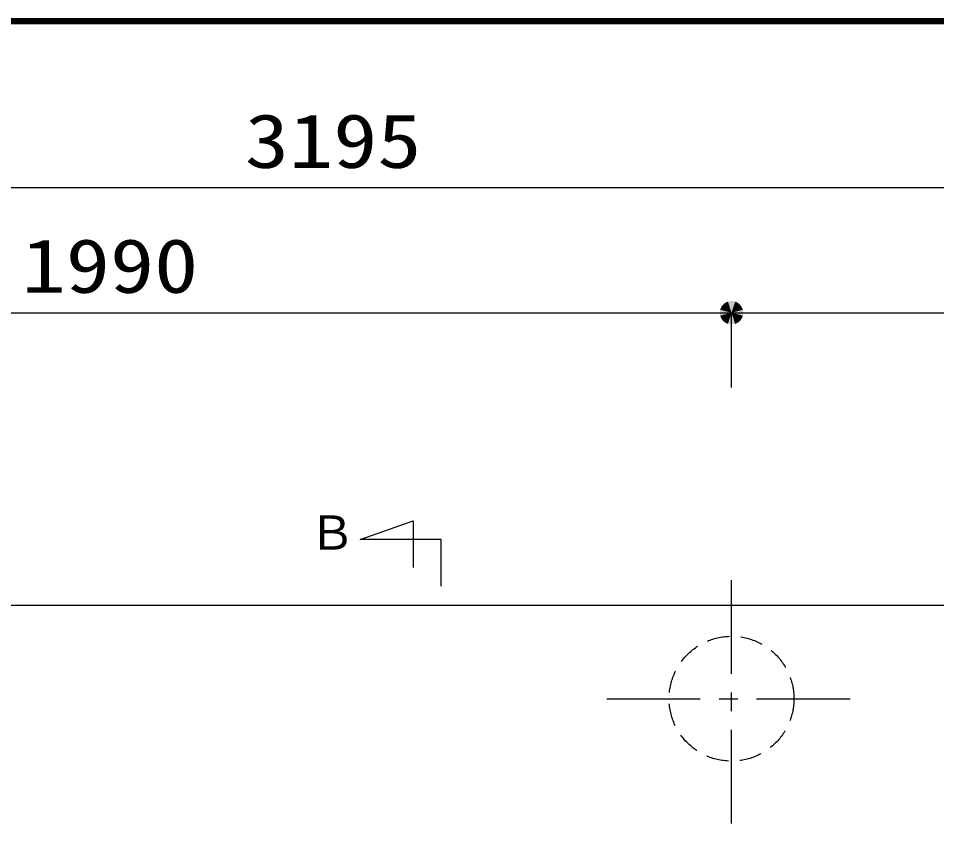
# Model space of a CAD drawing. Units: millimetres, scale not verified. Extents: x -8093 to 8093, y -5792 to 5792.
# Drawn here: x -5273 to -3802, y 4461 to 5792 of the extents above; entities that cross this region are included whole.
import ezdxf
from ezdxf.enums import TextEntityAlignment as Align

# ---------------------------------------------------------------- set-up
doc = ezdxf.new("R2010")
doc.units = ezdxf.units.MM
doc.header["$LTSCALE"] = 30
doc.linetypes.add('CHAIN1', pattern=[8, 5, -1, 1, -1])
doc.linetypes.add('DASHED1', pattern=[1.8, 1.2, -0.6])
for name, color, linetype, lineweight in [('0-0_Axis_waku', 7, 'Continuous', 25), ('0-1_00クル-フ-0躯体', 3, 'Continuous', 25), ('0-3_00クル-フ-1機器', 2, 'Continuous', 25), ('0-4_00クル-フ-6寸法', 132, 'Continuous', 25)]:
    doc.layers.add(name, color=color, linetype=linetype, lineweight=lineweight)
doc.styles.add('ＭＳ ゴシック', font='')
doc.styles.get('ＭＳ ゴシック').set_extended_font_data('MS Gothic')

msp = doc.modelspace()

# ---------------------------------------------------------------- linework, layer by layer
at = {"layer": '0-0_Axis_waku'}
for p, q in [((-8093.4, 5792.4), (8093.4, 5792.4)), ((-8092.8, 5791.8), (8092.8, 5791.8)), ((-8092.2, 5791.2), (8092.2, 5791.2)), ((-8091.6, 5790.6), (8091.6, 5790.6)), ((-8091, 5790), (8091, 5790)), ((-8090.4, 5789.4), (8090.4, 5789.4)), ((-8089.8, 5788.8), (8089.8, 5788.8)), ((-8089.2, 5788.2), (8089.2, 5788.2)), ((-8088.6, 5787.6), (8088.6, 5787.6)), ((-8088, 5787), (8088, 5787)), ((-8087.4, 5786.4), (8087.4, 5786.4)), ((-8086.8, 5785.8), (8086.8, 5785.8)), ((-8086.2, 5785.2), (8086.2, 5785.2)), ((-8085.6, 5784.6), (8085.6, 5784.6)), ((-8085, 5784), (8085, 5784))]:
    msp.add_line(p, q, dxfattribs=at)
at = {"layer": '0-1_00クル-フ-0躯体'}
msp.add_lwpolyline([(-4595.49, 4882.94), (-4595.49, 4957.94), (-4725.49, 4957.94), (-4640.49, 4987.94), (-4640.49, 4912.94)], dxfattribs=at)
at = {"layer": '0-3_00クル-フ-1機器', "linetype": 'CHAIN1'}
for p, q in [((-4130.41, 4502.94), (-4130.41, 4902.94)), ((-4330.41, 4702.94), (-3930.41, 4702.94))]:
    msp.add_line(p, q, dxfattribs=at)
at = {"layer": '0-3_00クル-フ-1機器'}
msp.add_lwpolyline([(-6370.41, 4852.94), (-3175.41, 4852.94), (-3175.41, 2932.94)], dxfattribs=at)
at = {"layer": '0-3_00クル-フ-1機器', "linetype": 'DASHED1'}
msp.add_circle((-4130.41, 4702.94), 100, dxfattribs=at)
at = {"layer": '0-4_00クル-フ-6寸法', "color": 4}
for p, q in [((-3175.41, 5521.06), (-6370.41, 5521.06)), ((-6120.41, 5321.06), (-4130.41, 5321.06)), ((-4130.41, 5201.06), (-4130.41, 5321.06)), ((-4130.41, 5201.06), (-4130.41, 5321.06)), ((-4130.41, 5321.06), (-3175.41, 5321.06))]:
    msp.add_line(p, q, dxfattribs=at)
at = {"layer": '0-4_00クル-フ-6寸法'}
for points in [[(-4130.41, 5321.06), (-4149.01, 5323.41), (-4148.57, 5325.72)], [(-4130.41, 5321.06), (-4149.01, 5323.41), (-4148.57, 5325.72)], [(-4130.41, 5321.06), (-4148.57, 5325.72), (-4147.84, 5327.96)], [(-4130.41, 5321.06), (-4148.57, 5325.72), (-4147.84, 5327.96)], [(-4130.41, 5321.06), (-4147.84, 5327.96), (-4146.84, 5330.09)], [(-4130.41, 5321.06), (-4147.84, 5327.96), (-4146.84, 5330.09)], [(-4130.41, 5321.06), (-4146.84, 5330.09), (-4145.58, 5332.08)], [(-4130.41, 5321.06), (-4146.84, 5330.09), (-4145.58, 5332.08)], [(-4130.41, 5321.06), (-4145.58, 5332.08), (-4144.07, 5333.89)], [(-4130.41, 5321.06), (-4145.58, 5332.08), (-4144.07, 5333.89)], [(-4130.41, 5321.06), (-4144.07, 5333.89), (-4142.36, 5335.5)], [(-4130.41, 5321.06), (-4144.07, 5333.89), (-4142.36, 5335.5)], [(-4130.41, 5321.06), (-4142.36, 5335.5), (-4140.45, 5336.89)], [(-4130.41, 5321.06), (-4142.36, 5335.5), (-4140.45, 5336.89)], [(-4130.41, 5321.06), (-4140.45, 5336.89), (-4138.39, 5338.02)], [(-4130.41, 5321.06), (-4140.45, 5336.89), (-4138.39, 5338.02)], [(-4130.41, 5321.06), (-4138.39, 5338.02), (-4136.2, 5338.89)], [(-4130.41, 5321.06), (-4138.39, 5338.02), (-4136.2, 5338.89)], [(-4130.41, 5321.06), (-4136.2, 5338.89), (-4133.92, 5339.47)], [(-4130.41, 5321.06), (-4136.2, 5338.89), (-4133.92, 5339.47)], [(-4130.41, 5321.06), (-4133.92, 5339.47), (-4131.58, 5339.77)], [(-4130.41, 5321.06), (-4133.92, 5339.47), (-4131.58, 5339.77)], [(-4130.41, 5321.06), (-4131.58, 5339.77), (-4129.23, 5339.77)], [(-4130.41, 5321.06), (-4131.58, 5339.77), (-4129.23, 5339.77)], [(-4130.41, 5321.06), (-4129.23, 5339.77), (-4126.89, 5339.47)], [(-4130.41, 5321.06), (-4129.23, 5339.77), (-4126.89, 5339.47)], [(-4130.41, 5321.06), (-4126.89, 5339.47), (-4124.61, 5338.89)], [(-4130.41, 5321.06), (-4126.89, 5339.47), (-4124.61, 5338.89)], [(-4130.41, 5321.06), (-4124.61, 5338.89), (-4122.42, 5338.02)], [(-4130.41, 5321.06), (-4124.61, 5338.89), (-4122.42, 5338.02)], [(-4130.41, 5321.06), (-4122.42, 5338.02), (-4120.36, 5336.89)], [(-4130.41, 5321.06), (-4122.42, 5338.02), (-4120.36, 5336.89)], [(-4130.41, 5321.06), (-4120.36, 5336.89), (-4118.45, 5335.5)], [(-4130.41, 5321.06), (-4120.36, 5336.89), (-4118.45, 5335.5)], [(-4130.41, 5321.06), (-4118.45, 5335.5), (-4116.74, 5333.89)], [(-4130.41, 5321.06), (-4118.45, 5335.5), (-4116.74, 5333.89)], [(-4130.41, 5321.06), (-4116.74, 5333.89), (-4115.24, 5332.08)], [(-4130.41, 5321.06), (-4116.74, 5333.89), (-4115.24, 5332.08)], [(-4130.41, 5321.06), (-4115.24, 5332.08), (-4113.98, 5330.09)], [(-4130.41, 5321.06), (-4115.24, 5332.08), (-4113.98, 5330.09)], [(-4130.41, 5321.06), (-4113.98, 5330.09), (-4112.97, 5327.96)], [(-4130.41, 5321.06), (-4113.98, 5330.09), (-4112.97, 5327.96)], [(-4130.41, 5321.06), (-4112.97, 5327.96), (-4112.25, 5325.72)], [(-4130.41, 5321.06), (-4112.97, 5327.96), (-4112.25, 5325.72)], [(-4130.41, 5321.06), (-4112.25, 5325.72), (-4111.8, 5323.41)], [(-4130.41, 5321.06), (-4112.25, 5325.72), (-4111.8, 5323.41)], [(-4130.41, 5321.06), (-4149.16, 5321.06), (-4149.01, 5323.41)], [(-4130.41, 5321.06), (-4149.16, 5321.06), (-4149.01, 5323.41)], [(-4130.41, 5321.06), (-4149.01, 5318.71), (-4149.16, 5321.06)], [(-4130.41, 5321.06), (-4149.01, 5318.71), (-4149.16, 5321.06)], [(-4130.41, 5321.06), (-4148.57, 5316.39), (-4149.01, 5318.71)], [(-4130.41, 5321.06), (-4148.57, 5316.39), (-4149.01, 5318.71)], [(-4130.41, 5321.06), (-4147.84, 5314.15), (-4148.57, 5316.39)], [(-4130.41, 5321.06), (-4147.84, 5314.15), (-4148.57, 5316.39)], [(-4130.41, 5321.06), (-4146.84, 5312.02), (-4147.84, 5314.15)], [(-4130.41, 5321.06), (-4146.84, 5312.02), (-4147.84, 5314.15)], [(-4130.41, 5321.06), (-4145.58, 5310.03), (-4146.84, 5312.02)], [(-4130.41, 5321.06), (-4145.58, 5310.03), (-4146.84, 5312.02)], [(-4130.41, 5321.06), (-4144.07, 5308.22), (-4145.58, 5310.03)], [(-4130.41, 5321.06), (-4144.07, 5308.22), (-4145.58, 5310.03)], [(-4130.41, 5321.06), (-4142.36, 5306.61), (-4144.07, 5308.22)], [(-4130.41, 5321.06), (-4142.36, 5306.61), (-4144.07, 5308.22)], [(-4130.41, 5321.06), (-4140.45, 5305.22), (-4142.36, 5306.61)], [(-4130.41, 5321.06), (-4140.45, 5305.22), (-4142.36, 5306.61)], [(-4130.41, 5321.06), (-4138.39, 5304.09), (-4140.45, 5305.22)], [(-4130.41, 5321.06), (-4138.39, 5304.09), (-4140.45, 5305.22)], [(-4130.41, 5321.06), (-4136.2, 5303.22), (-4138.39, 5304.09)], [(-4130.41, 5321.06), (-4136.2, 5303.22), (-4138.39, 5304.09)], [(-4130.41, 5321.06), (-4133.92, 5302.64), (-4136.2, 5303.22)], [(-4130.41, 5321.06), (-4133.92, 5302.64), (-4136.2, 5303.22)], [(-4130.41, 5321.06), (-4131.58, 5302.34), (-4133.92, 5302.64)], [(-4130.41, 5321.06), (-4131.58, 5302.34), (-4133.92, 5302.64)], [(-4130.41, 5321.06), (-4129.23, 5302.34), (-4131.58, 5302.34)], [(-4130.41, 5321.06), (-4129.23, 5302.34), (-4131.58, 5302.34)], [(-4130.41, 5321.06), (-4111.8, 5323.41), (-4111.66, 5321.06)], [(-4130.41, 5321.06), (-4111.8, 5323.41), (-4111.66, 5321.06)], [(-4130.41, 5321.06), (-4126.89, 5302.64), (-4129.23, 5302.34)], [(-4130.41, 5321.06), (-4124.61, 5303.22), (-4126.89, 5302.64)], [(-4130.41, 5321.06), (-4122.42, 5304.09), (-4124.61, 5303.22)], [(-4130.41, 5321.06), (-4120.36, 5305.22), (-4122.42, 5304.09)], [(-4130.41, 5321.06), (-4118.45, 5306.61), (-4120.36, 5305.22)], [(-4130.41, 5321.06), (-4116.74, 5308.22), (-4118.45, 5306.61)], [(-4130.41, 5321.06), (-4115.24, 5310.03), (-4116.74, 5308.22)], [(-4130.41, 5321.06), (-4113.98, 5312.02), (-4115.24, 5310.03)], [(-4130.41, 5321.06), (-4112.97, 5314.15), (-4113.98, 5312.02)], [(-4130.41, 5321.06), (-4112.25, 5316.39), (-4112.97, 5314.15)], [(-4130.41, 5321.06), (-4111.8, 5318.71), (-4112.25, 5316.39)], [(-4130.41, 5321.06), (-4111.66, 5321.06), (-4111.8, 5318.71)], [(-4130.41, 5321.06), (-4126.89, 5302.64), (-4129.23, 5302.34)], [(-4130.41, 5321.06), (-4124.61, 5303.22), (-4126.89, 5302.64)], [(-4130.41, 5321.06), (-4122.42, 5304.09), (-4124.61, 5303.22)], [(-4130.41, 5321.06), (-4120.36, 5305.22), (-4122.42, 5304.09)], [(-4130.41, 5321.06), (-4118.45, 5306.61), (-4120.36, 5305.22)], [(-4130.41, 5321.06), (-4116.74, 5308.22), (-4118.45, 5306.61)], [(-4130.41, 5321.06), (-4115.24, 5310.03), (-4116.74, 5308.22)], [(-4130.41, 5321.06), (-4113.98, 5312.02), (-4115.24, 5310.03)], [(-4130.41, 5321.06), (-4112.97, 5314.15), (-4113.98, 5312.02)], [(-4130.41, 5321.06), (-4112.25, 5316.39), (-4112.97, 5314.15)], [(-4130.41, 5321.06), (-4111.8, 5318.71), (-4112.25, 5316.39)], [(-4130.41, 5321.06), (-4111.66, 5321.06), (-4111.8, 5318.71)]]:
    msp.add_solid(points, dxfattribs=at)

# ---------------------------------------------------------------- texts
at = {"layer": '0-1_00クル-フ-0躯体', "color": 4, "style": 'ＭＳ ゴシック'}
msp.add_text('Ｂ', height=54.99, dxfattribs=at).set_placement((-4807.85, 4924.96), align=Align.BOTTOM_LEFT)
at = {"layer": '0-4_00クル-フ-6寸法', "color": 3, "style": 'ＭＳ ゴシック', "width": 1.2}
for s, p in [('3195', (-4910.05, 5526.9)), ('1990', (-5267.69, 5326.9))]:
    msp.add_text(s, height=86.66, dxfattribs=at).set_placement(p, align=Align.BOTTOM_LEFT)

doc.saveas('drawing.dxf')
